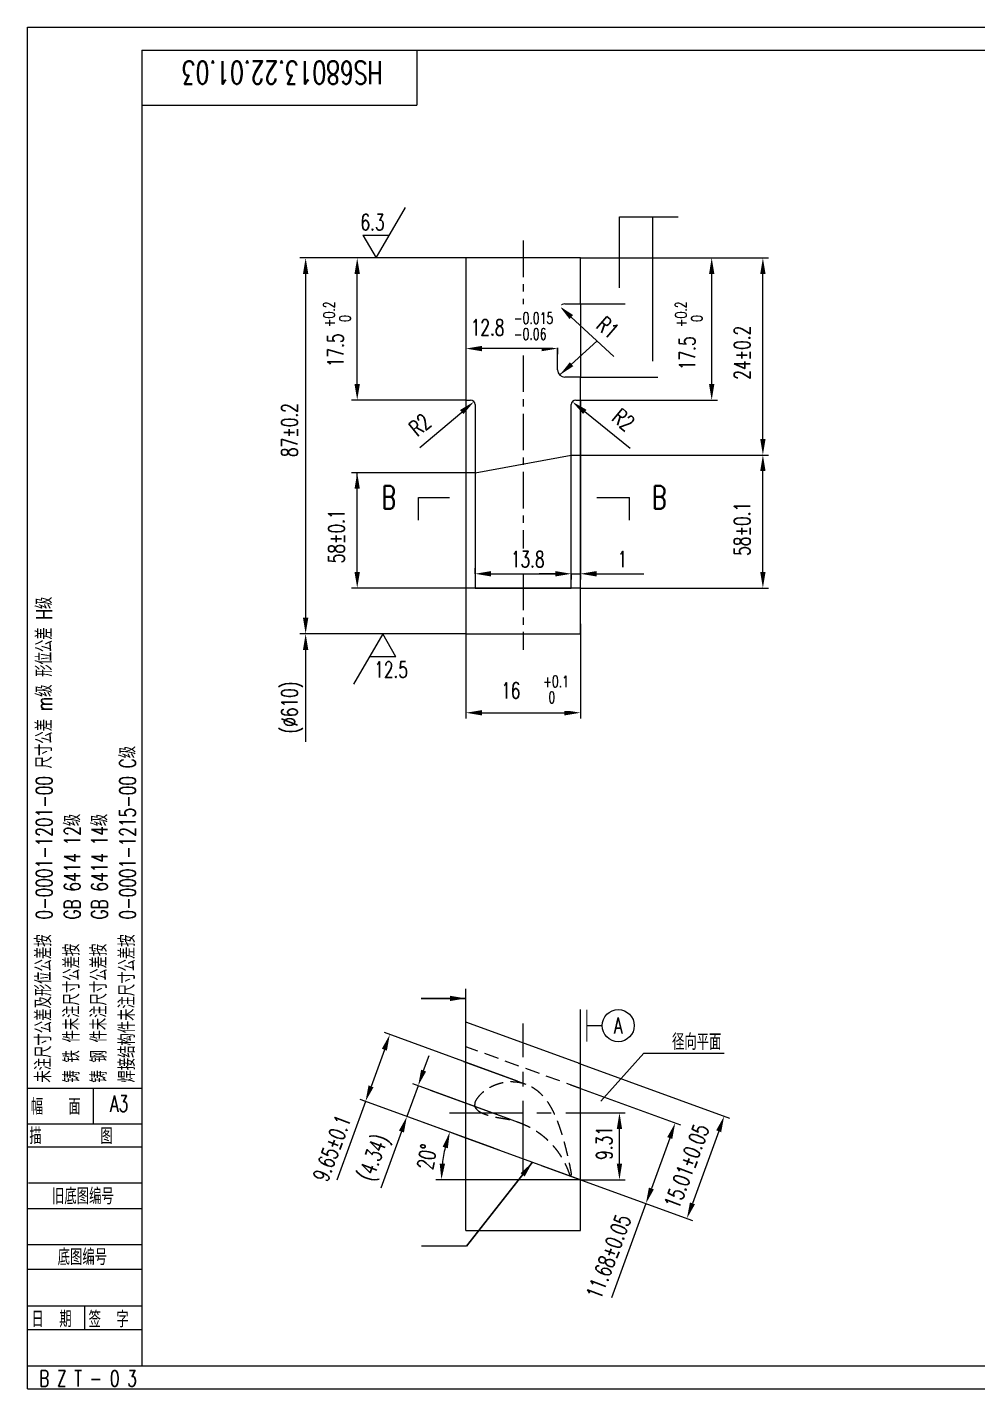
# Model space of a CAD drawing. Header units: inches. Extents: x 1744 to 2164, y 501 to 798.
# Drawn here: x 1744.4 to 1951.8, y 501.5 to 798.5 of the extents above; entities that cross this region are included whole.
import ezdxf
from ezdxf.enums import TextEntityAlignment as Align

# ---------------------------------------------------------------- set-up
doc = ezdxf.new("R2010")
doc.units = ezdxf.units.IN
doc.header["$MEASUREMENT"] = 0
doc.linetypes.add('CENTER', pattern=[50.8, 31.75, -6.35, 6.35, -6.35])
doc.linetypes.add('DASHED', pattern=[19.05, 12.7, -6.35])
for name, color, linetype, lineweight in [('10粗实线层', 6, 'Continuous', 0), ('1轮廓实线层', 7, 'Continuous', 0), ('2细线层', 1, 'Continuous', 0), ('3中心线层', 1, 'CENTER', 0), ('4虚线层', 1, 'DASHED', 0), ('6文字层', 3, 'Continuous', 0), ('7标注层', 4, 'Continuous', 0), ('8符号标注层', 4, 'Continuous', 0), ('图框层', 7, 'Continuous', 0)]:
    doc.layers.add(name, color=color, linetype=linetype, lineweight=lineweight)
doc.styles.add('HCTC', font='ROMANS.SHX', dxfattribs={"width": 0.7, "bigfont": 'INTECAD.SHX'})
doc.dimstyles.new('副本HCTC 0.5', dxfattribs={"dimtxt": 3.5, "dimasz": 3.5, "dimexe": 1.25, "dimexo": 0, "dimgap": -1.5, "dimtad": 1, "dimdec": 4, "dimlfac": 0.5, "dimdsep": 46, "dimtxsty": 'HCTC', "dimcen": 2.5, "dimclrd": 4, "dimclrt": 3, "dimadec": 0, "dimazin": 2, "dimtp": 0.1, "dimtm": 0.1, "dimtfac": 0.71, "dimtdec": 4, "dimtofl": 0, "dimtmove": 0, "dimatfit": 3, "dimfxl": 0, "dimarcsym": 0})

# ---------------------------------------------------------------- blocks, each defined once
blk = doc.blocks.new('末导叶12.5-54.7')
at = {"layer": '6文字层', "color": 3, "char_height": 3.5, "attachment_point": 5, "rotation": 90, "style": 'HCTC'}
for s, insert in [('\\A1;{\\H0.71x;\\S 0^ -0.2;}', (243.69, 261.19)), ('\\A1;{\\H0.71x;\\S+0.058^  0;}', (261.09, 249.18)), ('\\A1;{\\H0.71x;\\S+0.2^  0;}', (42.53, 229.37)), ('\\A1;{\\H0.71x;\\S+0.2^  0;}', (119.28, 229.37))]:
    blk.add_mtext(s, dxfattribs=dict(at, insert=insert))
at = {"layer": '6文字层', "color": 3, "char_height": 3.5, "attachment_point": 5, "style": 'HCTC', "bg_fill": 2}
for s, insert in [('\\A1; {\\H0.71x;\\S-0.015^ -0.06;}', (84.54, 226.81)), ('\\A1; {\\H0.71x;\\S+0.1^  0;}', (89.45, 147.55))]:
    blk.add_mtext(s, dxfattribs=dict(at, insert=insert))
at = {"layer": '6文字层', "style": 'HCTC', "width": 0.7}
for tag, p, rotation in [('HG3', (245.1, 249.42), 90), ('Δ', (196.47, 242.14), 48.8667), ('HG4', (262.5, 233.34), 90), ('RG3', (98.78, 226.52), 319.9707), ('HG1', (43.94, 217.85), 90), ('HG2', (120.68, 217.21), 90), ('HG', (132.65, 215.11), 90), ('RG1', (60.06, 202.52), 39.6842), ('RG2', (102.25, 206.41), 319.9707), ('H', (33.91, 198.23), 90), ('HLEJ', (44.14, 175.07), 90), ('HLE', (132.65, 176.69), 90), ('YH', (320.99, 149.42), 73.1861), ('D1', (33.91, 137.93), 90), ('LP1', (287.48, 132.86), 324.6451), ('LP2', (283.34, 125.94), 324.6451), ('安装角B', (315, 117.4), 28.443), ('L', (300.24, 107.84), 321.8379), ('菱形角', (63.37, 42.61), 79.9546), ('B', (102.57, 44.92), 90), ('YS', (40.41, 39.9), 69.3874), ('YD', (50.18, 40.03), 69.3874), ('P', (117.08, 33.97), 69.3874), ('Q', (100.05, 14.24), 69.3874)]:
    blk.add_attdef(tag, p, '', height=3.5, rotation=rotation, dxfattribs=at)
for tag, p in [('AG', (71.69, 224.76)), ('RLE1', (197.17, 187.13)), ('RLE2', (231.39, 188.59)), ('ALE', (80.45, 174.19)), ('AB', (103.74, 174.19)), ('RLE3', (197.17, 173.41)), ('RLE4', (231.39, 173.41)), ('A', (78.33, 145.56)), ('MQ', (221.11, 142.99)), ('叶型号', (215.94, 87.4))]:
    blk.add_attdef(tag, p, '', height=3.5, dxfattribs=at)
blk = doc.blocks.new('ZwmFrameMain_A3^_^中文^_^landscape')
at = {"color": 7, "linetype": 'Continuous'}
for p, q in [((-25, 292), (395, 292)), ((-25, -5), (-25, 292)), ((-25, -5), (395, -5))]:
    blk.add_line(p, q, dxfattribs=at)
at = {"color": 6, "linetype": 'Continuous'}
for p, q in [((0, 287), (390, 287)), ((0, 287), (0, 0)), ((0, 0), (390, 0))]:
    blk.add_line(p, q, dxfattribs=at)
at = {"color": 1, "linetype": 'Continuous'}
for p, q in [((-25, 60.56), (0, 60.56)), ((-10.56, 52.81), (-10.56, 60.53)), ((-25, 52.81), (0, 52.81)), ((-25, 47.74), (0, 47.74)), ((-24.79, 39.91), (0, 39.91)), ((-25, 34.29), (0, 34.29)), ((-25, 26.46), (0, 26.46)), ((-25, 21.11), (0, 21.11)), ((-25.04, 13.11), (0, 13.11)), ((-12.5, 7.94), (-12.5, 13.11)), ((-25, 7.94), (0, 7.94)), ((-25, 0), (0, 0))]:
    blk.add_line(p, q, dxfattribs=at)
at = {"color": 3, "linetype": 'Continuous', "style": 'HCTC', "width": 0.7}
for s, p in [('0-0001-1201-00 尺寸公差 m级 形位公差 H级', (-19.61, 97.36)), ('0-0001-1215-00 C级', (-1.38, 97.36)), ('GB 6414 12级', (-13.45, 97.36)), ('GB 6414 14级', (-7.52, 97.36)), ('未注尺寸公差及形位公差按', (-19.76, 61.78)), ('焊接结构件未注尺寸公差按', (-1.53, 61.78)), ('铸 铁 件未注尺寸公差按', (-13.6, 61.78)), ('铸 钢 件未注尺寸公差按', (-7.67, 61.78))]:
    blk.add_text(s, height=3.5, rotation=90, dxfattribs=at).set_placement(p)
for s, p in [('幅   面', (-24.24, 54.76)), ('A3', (-6.96, 55.44)), ('描       图', (-24.57, 48.36)), ('旧底图编号', (-19.62, 35.24)), ('底图编号', (-18.39, 21.97)), ('日  期', (-24.1, 8.43)), ('签  字', (-11.64, 8.4)), ('B Z T - 0 3', (-22.43, -4.5))]:
    blk.add_text(s, height=3.5, dxfattribs=at).set_placement(p)
blk = doc.blocks.new('ZwmFrameMain_图样代号')
at = {"layer": '2细线层', "color": 7, "linetype": 'Continuous'}
for p in [(60, 0), (0, -12)]:
    blk.add_line(p, (60, -12), dxfattribs=at)
at = {"layer": '6文字层', "style": 'HCTC', "width": 2.541681}
blk.add_attdef('图样代号', text='', height=5, rotation=180, dxfattribs=at).set_placement((58.54, -2.4), (2.65, -2.4), align=Align.FIT)

msp = doc.modelspace()

# ---------------------------------------------------------------- linework, layer by layer
at = {"layer": '10粗实线层'}
for p, q in [((1829.81, 695.94), (1836.51, 695.94)), ((1868.66, 695.94), (1875.8, 695.94))]:
    msp.add_line(p, q, dxfattribs=at)
at = {"layer": '1轮廓实线层', "linetype": 'Continuous', "lineweight": 15}
for p, q in [((1840.12, 748.17), (1840.12, 717.17)), ((1865.12, 748.17), (1840.12, 748.17)), ((1865.12, 738.17), (1865.12, 748.17)), ((1860.12, 723.77), (1860.12, 736.57)), ((1861.72, 738.17), (1865.12, 738.17)), ((1865.12, 722.17), (1861.72, 722.17)), ((1865.12, 717.17), (1865.12, 722.17)), ((1840.12, 717.17), (1841.12, 717.17)), ((1842.12, 716.17), (1842.12, 705.17)), ((1863.12, 705.17), (1863.12, 716.17)), ((1864.12, 717.17), (1865.12, 717.17)), ((1842.12, 705.17), (1842.12, 676.17)), ((1842.12, 701.31), (1863.12, 705.17)), ((1863.12, 676.17), (1863.12, 705.17)), ((1840.12, 676.17), (1840.12, 666.17)), ((1865.12, 676.17), (1840.12, 676.17)), ((1842.12, 676.17), (1863.12, 676.17)), ((1865.12, 666.17), (1865.12, 676.17)), ((1840.12, 666.17), (1865.12, 666.17)), ((1865.12, 572.37), (1840.12, 581.47)), ((1840.12, 536.02), (1840.12, 581.47)), ((1865.12, 536.02), (1865.12, 572.37)), ((1865.12, 547.11), (1840.12, 556.2))]:
    msp.add_line(p, q, dxfattribs=at)
for centre, radius, start, end in [((1861.72, 736.57), 1.6, 90, 180), ((1861.72, 723.77), 1.6, 180, 270), ((1841.12, 716.17), 1, 0, 90), ((1864.12, 716.17), 1, 90, 180)]:
    msp.add_arc(centre, radius, start, end, dxfattribs=at)
at = {"layer": '3中心线层', "ltscale": 0.25}
for p, q in [((1852.62, 751.95), (1852.62, 737.05)), ((1852.62, 726.89), (1852.62, 684.77)), ((1852.62, 679.28), (1852.62, 662.71))]:
    msp.add_line(p, q, dxfattribs=at)
at = {"layer": '3中心线层', "ltscale": 0.5}
for p, q in [((1852.62, 548.4), (1852.62, 581.15)), ((1836.52, 561.66), (1868.73, 561.66))]:
    msp.add_line(p, q, dxfattribs=at)
at = {"layer": '4虚线层', "ltscale": 0.25}
msp.add_line((1865.12, 567.01), (1840.12, 576.1), dxfattribs=at)
for centre, radius, start, end in [((1843.19, 563.4), 1.16, 157.8484, 218.9651), ((1862.94, 548.13), 0.18, 196.2566, 8.4507)]:
    msp.add_arc(centre, radius, start, end, dxfattribs=at)
for points, knots in [([(1842.12, 563.84), (1842.16, 563.99), (1842.29, 564.37), (1842.66, 564.91), (1843.11, 565.5), (1843.63, 566.02), (1844.2, 566.5), (1844.81, 566.93), (1845.44, 567.31), (1846.1, 567.64), (1846.79, 567.91), (1847.5, 568.14), (1848.22, 568.31), (1848.95, 568.43), (1849.69, 568.49), (1850.43, 568.5), (1851.17, 568.44), (1851.9, 568.33), (1852.62, 568.15), (1853.32, 567.91), (1854, 567.62), (1854.65, 567.27), (1855.27, 566.86), (1855.86, 566.41), (1856.41, 565.91), (1856.92, 565.38), (1857.4, 564.81), (1857.84, 564.22), (1858.25, 563.6), (1858.63, 562.96), (1858.99, 562.31), (1859.31, 561.65), (1859.62, 560.97), (1859.91, 560.29), (1860.17, 559.59), (1860.43, 558.9), (1860.67, 558.2), (1860.9, 557.49), (1861.12, 556.78), (1861.33, 556.06), (1861.53, 555.35), (1861.72, 554.63), (1861.91, 553.9), (1862.09, 553.17), (1862.27, 552.44), (1862.44, 551.71), (1862.59, 551.01), (1862.75, 550.27), (1862.89, 549.54), (1863.02, 548.82), (1863.09, 548.36), (1863.12, 548.15)], [0.13699, 0.13699, 0.13699, 0.13699, 0.370049, 0.74273, 1.111757, 1.477213, 1.852543, 2.220105, 2.589197, 2.957337, 3.331761, 3.699872, 4.068706, 4.440235, 4.811756, 5.180753, 5.549606, 5.921013, 6.292762, 6.662312, 7.032371, 7.400333, 7.7681, 8.143563, 8.514171, 8.878837, 9.253342, 9.618372, 9.989868, 10.366061, 10.730446, 11.104981, 11.471341, 11.839518, 12.224746, 12.583685, 12.952504, 13.329485, 13.711906, 14.06614, 14.447621, 14.822763, 15.186144, 15.574451, 15.949973, 16.309346, 16.700733, 17.032553, 17.436404, 17.816202, 18.131078, 18.131078, 18.131078, 18.131078]), ([(1842.29, 562.68), (1842.41, 562.54), (1842.65, 562.26), (1843.1, 561.95), (1843.58, 561.69), (1844.07, 561.47), (1844.58, 561.28), (1845.1, 561.12), (1845.62, 560.98), (1846.15, 560.85), (1846.69, 560.74), (1847.22, 560.65), (1847.76, 560.56), (1848.29, 560.47), (1848.82, 560.38), (1849.36, 560.28), (1849.88, 560.16), (1850.41, 560.02), (1850.93, 559.86), (1851.45, 559.69), (1851.96, 559.51), (1852.46, 559.31), (1852.96, 559.09), (1853.45, 558.86), (1853.94, 558.62), (1854.42, 558.36), (1854.89, 558.09), (1855.35, 557.8), (1855.8, 557.5), (1856.24, 557.19), (1856.67, 556.86), (1857.1, 556.52), (1857.51, 556.16), (1857.91, 555.8), (1858.3, 555.42), (1858.67, 555.03), (1859.04, 554.63), (1859.4, 554.22), (1859.74, 553.79), (1860.07, 553.37), (1860.38, 552.92), (1860.69, 552.47), (1860.98, 552.01), (1861.25, 551.54), (1861.52, 551.06), (1861.76, 550.58), (1861.99, 550.09), (1862.21, 549.59), (1862.42, 549.08), (1862.61, 548.57), (1862.72, 548.24), (1862.77, 548.08)], [0, 0, 0, 0, 0.271984, 0.545528, 0.816303, 1.087179, 1.358581, 1.628588, 1.899166, 2.171068, 2.444896, 2.716754, 2.987542, 3.258184, 3.529857, 3.798368, 4.069312, 4.343634, 4.616745, 4.883495, 5.159403, 5.42898, 5.697603, 5.971061, 6.244343, 6.511989, 6.785628, 7.059894, 7.328922, 7.598947, 7.870399, 8.143789, 8.41258, 8.683693, 8.957425, 9.226321, 9.498194, 9.773747, 10.04494, 10.311473, 10.582713, 10.859695, 11.132448, 11.400379, 11.67589, 11.947362, 12.214155, 12.491332, 12.761826, 13.042663, 13.295252, 13.295252, 13.295252, 13.295252])]:
    msp.add_open_spline(points, degree=3, knots=knots, dxfattribs=at)
at = {"layer": '7标注层', "lineweight": 0}
for p, q in [((1873.67, 741.67), (1873.67, 757.13)), ((1873.67, 757.13), (1880.88, 757.13)), ((1880.88, 725.67), (1880.88, 757.13)), ((1880.88, 757.13), (1886.46, 757.13)), ((1839.62, 748.17), (1817.05, 748.17)), ((1829.81, 690.94), (1829.81, 695.94)), ((1875.8, 690.94), (1875.8, 695.94)), ((1865.12, 572.37), (1865.12, 584.21)), ((1840.26, 532.63), (1830.42, 532.63))]:
    msp.add_line(p, q, dxfattribs=at)
at = {"layer": '7标注层'}
for p, q in [((1840.12, 748.17), (1803.91, 748.17)), ((1840.12, 748.17), (1815.16, 748.17)), ((1865.12, 748.17), (1895, 748.17)), ((1865.12, 748.17), (1906.17, 748.17)), ((1865.12, 738.17), (1874.89, 738.17)), ((1865.12, 738.17), (1865.12, 722.17)), ((1840.12, 732.66), (1840.12, 727.15)), ((1860.12, 730.17), (1860.12, 727.15)), ((1865.12, 722.17), (1882.01, 722.17)), ((1840.12, 717.17), (1815.16, 717.17)), ((1840.12, 717.17), (1840.12, 676.17)), ((1865.12, 676.17), (1865.12, 717.17)), ((1865.12, 717.17), (1865.12, 678.03)), ((1865.12, 717.17), (1895, 717.17)), ((1863.12, 705.17), (1906.17, 705.17)), ((1863.12, 705.17), (1906.17, 705.17)), ((1842.12, 701.31), (1815.16, 701.31)), ((1842.12, 679.28), (1842.12, 680.53)), ((1863.12, 679.28), (1863.12, 680.53)), ((1863.12, 679.28), (1865.12, 679.28)), ((1863.12, 679.28), (1863.12, 678.03)), ((1840.12, 676.17), (1815.16, 676.17)), ((1865.12, 676.17), (1906.17, 676.17)), ((1840.12, 668.35), (1840.12, 647.71)), ((1865.12, 668.35), (1865.12, 647.71)), ((1840.12, 666.17), (1803.91, 666.17)), ((1840.12, 666.17), (1803.91, 666.17)), ((1840.12, 581.47), (1840.12, 588.72)), ((1851.37, 568.61), (1822.35, 579.18)), ((1864.66, 572.54), (1897.65, 560.53)), ((1849.85, 560.27), (1828.52, 568.04)), ((1862.93, 567.8), (1886.97, 559.05)), ((1846.07, 554.04), (1817.05, 564.6)), ((1868.73, 561.66), (1874.88, 561.66)), ((1847.41, 553.55), (1826.08, 561.32)), ((1840.12, 556.2), (1835.44, 557.91)), ((1856.54, 550.23), (1889.53, 538.22)), ((1856.54, 550.23), (1880.57, 541.48)), ((1848.86, 547.11), (1833.53, 547.11)), ((1865.12, 547.11), (1848.86, 547.11)), ((1865.12, 547.11), (1874.88, 547.11))]:
    msp.add_line(p, q, dxfattribs=at)
at = {"layer": '7标注层', "color": 4}
for p, q in [((1805.16, 744.67), (1805.16, 669.67)), ((1816.41, 720.67), (1816.41, 744.67)), ((1893.75, 720.67), (1893.75, 744.67)), ((1904.92, 708.67), (1904.92, 744.67)), ((1872.43, 726.67), (1863.12, 735.28)), ((1856.62, 728.4), (1843.62, 728.4)), ((1830.07, 706.81), (1839.22, 714.55)), ((1875.94, 706.64), (1866.07, 714.6)), ((1816.41, 679.67), (1816.41, 701.31)), ((1904.92, 679.67), (1904.92, 701.67)), ((1845.62, 679.28), (1859.62, 679.28)), ((1859.62, 679.28), (1856.12, 679.28)), ((1868.62, 679.28), (1878.97, 679.28)), ((1805.16, 662.67), (1805.16, 642.64)), ((1843.62, 648.96), (1861.62, 648.96)), ((1822.33, 575.46), (1819.42, 567.47)), ((1830.9, 570.9), (1832.09, 574.19)), ((1829.7, 567.61), (1827.25, 560.89)), ((1818.22, 564.18), (1811.97, 547)), ((1826.06, 557.6), (1821.56, 545.24)), ((1873.63, 550.61), (1873.63, 558.16)), ((1884.6, 556.19), (1880.6, 545.2)), ((1895.28, 557.67), (1889.55, 541.94)), ((1879.4, 541.91), (1871.92, 521.36))]:
    msp.add_line(p, q, dxfattribs=at)
at = {"layer": '7标注层', "color": 4, "lineweight": 0}
for p, q in [((1869.59, 564.26), (1878.96, 574.71)), ((1878.96, 574.71), (1896.46, 574.71))]:
    msp.add_line(p, q, dxfattribs=at)
at = {"layer": '7标注层', "color": 4}
msp.add_arc((1865.12, 547.11), 30.34, 166.6136, 173.3864, dxfattribs=at)
for points in [[(1805.74, 744.67), (1804.57, 744.67), (1805.16, 748.17)], [(1816.99, 744.67), (1815.82, 744.67), (1816.41, 748.17)], [(1894.34, 744.67), (1893.17, 744.67), (1893.75, 748.17)], [(1905.5, 744.67), (1904.34, 744.67), (1904.92, 748.17)], [(1863.51, 735.71), (1862.72, 734.85), (1860.55, 737.66)], [(1843.62, 728.98), (1843.62, 727.82), (1840.12, 728.4)], [(1856.62, 727.82), (1856.62, 728.98), (1860.12, 728.4)], [(1815.82, 720.67), (1816.99, 720.67), (1816.41, 717.17)], [(1893.17, 720.67), (1894.34, 720.67), (1893.75, 717.17)], [(1839.59, 714.11), (1838.84, 715), (1841.89, 716.82)], [(1866.44, 715.06), (1865.7, 714.15), (1863.34, 716.8)], [(1904.34, 708.67), (1905.5, 708.67), (1904.92, 705.17)], [(1905.5, 701.67), (1904.34, 701.67), (1904.92, 705.17)], [(1816.99, 697.81), (1815.82, 697.81), (1816.41, 701.31)], [(1815.82, 679.67), (1816.99, 679.67), (1816.41, 676.17)], [(1845.62, 679.86), (1845.62, 678.69), (1842.12, 679.28)], [(1859.62, 678.69), (1859.62, 679.86), (1863.12, 679.28)], [(1859.62, 678.69), (1859.62, 679.86), (1863.12, 679.28)], [(1868.62, 679.86), (1868.62, 678.69), (1865.12, 679.28)], [(1904.34, 679.67), (1905.5, 679.67), (1904.92, 676.17)], [(1804.57, 669.67), (1805.74, 669.67), (1805.16, 666.17)], [(1805.74, 662.67), (1804.57, 662.67), (1805.16, 666.17)], [(1843.62, 649.54), (1843.62, 648.38), (1840.12, 648.96)], [(1861.62, 648.38), (1861.62, 649.54), (1865.12, 648.96)], [(1822.88, 575.26), (1821.78, 575.66), (1823.52, 578.75)], [(1830.35, 571.1), (1831.44, 570.7), (1829.7, 567.61)], [(1818.87, 567.66), (1819.97, 567.27), (1818.22, 564.18)], [(1867.25, 561.66), (1869.15, 564.65), (1870.02, 563.87), (1867.25, 561.66)], [(1874.21, 558.16), (1873.04, 558.16), (1873.63, 561.66)], [(1826.6, 557.4), (1825.51, 557.8), (1827.25, 560.89)], [(1885.15, 555.99), (1884.05, 556.39), (1885.79, 559.48)], [(1895.82, 557.47), (1894.73, 557.87), (1896.47, 560.96)], [(1836.17, 553.96), (1835.05, 554.3), (1836.61, 557.48)], [(1834.4, 550.63), (1835.57, 550.57), (1834.78, 547.11)], [(1873.04, 550.61), (1874.21, 550.61), (1873.63, 547.11)], [(1880.05, 545.4), (1881.14, 545), (1879.4, 541.91)], [(1889, 542.14), (1890.1, 541.74), (1888.35, 538.65)]]:
    msp.add_solid(points, dxfattribs=at)
at = {"layer": '7标注层'}
for points in [[(1873.67, 738.17), (1874.26, 741.67), (1873.09, 741.67), (1873.67, 738.17)], [(1880.88, 722.17), (1881.47, 725.67), (1880.3, 725.67), (1880.88, 722.17)], [(1829.81, 687.1), (1830.65, 692.1), (1828.98, 692.1), (1829.81, 687.1)], [(1875.8, 687.1), (1876.64, 692.1), (1874.97, 692.1), (1875.8, 687.1)]]:
    msp.add_solid(points, dxfattribs=at)
at = {"layer": '8符号标注层', "color": 4, "lineweight": 0}
for p, q in [((1820.55, 748.17), (1826.91, 759.17)), ((1817.67, 753.17), (1820.55, 748.17)), ((1817.67, 753.17), (1823.44, 753.17)), ((1821.97, 666.17), (1815.62, 655.17)), ((1824.85, 661.17), (1821.97, 666.17)), ((1824.85, 661.17), (1819.08, 661.17)), ((1866.62, 580.71), (1868.62, 580.71)), ((1868.62, 580.71), (1869.87, 580.71))]:
    msp.add_line(p, q, dxfattribs=at)
at = {"layer": '8符号标注层'}
for p, q in [((1839.59, 572.9), (1853.21, 567.95)), ((1832.36, 566.64), (1851.76, 559.58))]:
    msp.add_line(p, q, dxfattribs=at)
at = {"layer": '8符号标注层', "color": 4, "const_width": 0.245}
msp.add_lwpolyline([(1866.5, 584.21), (1866.5, 577.21)], dxfattribs=at)
at = {"layer": '8符号标注层', "color": 4}
msp.add_circle((1873.37, 580.71), 3.5, dxfattribs=at)

# ---------------------------------------------------------------- block references
at = {"layer": '图框层'}
ref = msp.add_blockref('ZwmFrameMain_图样代号', (1769.45, 793.5), dxfattribs=at)
ref.add_attrib('图样代号', 'HS68013.22.01.03', dxfattribs={"layer": '6文字层', "height": 5, "rotation": 180, "style": 'HCTC', "width": 0.7}).set_placement((1800.05, 791.1), align=Align.CENTER)

# ---------------------------------------------------------------- texts
at = {"layer": '6文字层', "char_height": 5, "attachment_point": 5, "style": 'HCTC'}
for insert in [(1823.31, 695.94), (1882.3, 695.94)]:
    msp.add_mtext('B', dxfattribs=dict(at, insert=insert))
at = {"layer": '6文字层', "color": 3, "insert": (1885.09, 575.41), "char_height": 3.5, "attachment_point": 7, "style": 'HCTC'}
msp.add_mtext('径向平面', dxfattribs=at)
at = {"layer": '8符号标注层', "color": 3, "char_height": 3.5, "style": 'HCTC'}
for s, insert, attachment_point in [('6.3', (1822.39, 754.22), 9), ('12.5', (1820.13, 660.12), 1)]:
    msp.add_mtext(s, dxfattribs=dict(at, insert=insert, attachment_point=attachment_point))
at = {"layer": '8符号标注层', "color": 3, "extrusion": (0, 0, -1), "insert": (1873.37, 580.71), "char_height": 3.5, "attachment_point": 5, "text_direction": (-1, 0, 0), "style": 'HCTC'}
msp.add_mtext('A', dxfattribs=at)

# ---------------------------------------------------------------- leaders
at = {"layer": '7标注层'}
for points in [[(1860.59, 722.64), (1868.76, 730.06)], [(1840.12, 586.65), (1830.34, 586.65)]]:
    msp.add_leader(points, dimstyle='副本HCTC 0.5', override={"dimgap": 1.5, "dimtad": 0}, dxfattribs=at)

# ---------------------------------------------------------------- next in the draw order: block references
at = {"layer": '6文字层'}
msp.add_blockref('末导叶12.5-54.7', (1769.49, 506.5), dxfattribs=at).add_auto_attribs({'MQ': '25.15', '叶型号': 'HS43024.05.06.50(JQF1-16)', 'YH': '5.39±0.1', '安装角B': '56.7°', 'L': '16.91', 'LP2': '0.05', 'LP1': '0.05', 'P': '15.01±0.05', 'Q': '11.68±0.05', 'B': '9.31', '菱形角': '20°', 'YD': '(4.34)', 'YS': '9.65±0.1', 'RLE4': 'R2', 'RLE3': 'R2', 'RLE2': 'R2', 'RLE1': 'R2', 'HG4': '9.03', 'HG3': '6.02', 'Δ': '89.84±0.15°', 'RG3': 'R1', 'RG2': 'R2', 'RG1': 'R2', 'AB': '1', 'ALE': '13.8', 'D1': '(%%C610)', 'A': '16', 'HLE': '58±0.1', 'HG': '24±0.2', 'HG2': '17.5', 'H': '87±0.2', 'HG1': '17.5', 'AG': '12.8', 'HLEJ': '58±0.1'})

# ---------------------------------------------------------------- next in the draw order: linework, layer by layer
at = {"layer": '1轮廓实线层'}
msp.add_line((1840.12, 536.02), (1865.12, 536.02), dxfattribs=at)

# ---------------------------------------------------------------- next in the draw order: block references
at = {"layer": '图框层'}
msp.add_blockref('ZwmFrameMain_A3^_^中文^_^landscape', (1769.45, 506.5), dxfattribs=at)

# ---------------------------------------------------------------- next in the draw order: leaders
at = {"layer": '7标注层'}
msp.add_leader([(1854.66, 550.91), (1840.26, 532.63)], dimstyle='副本HCTC 0.5', override={"dimgap": 1.5, "dimtad": 0}, dxfattribs=at)

doc.saveas('drawing.dxf')
